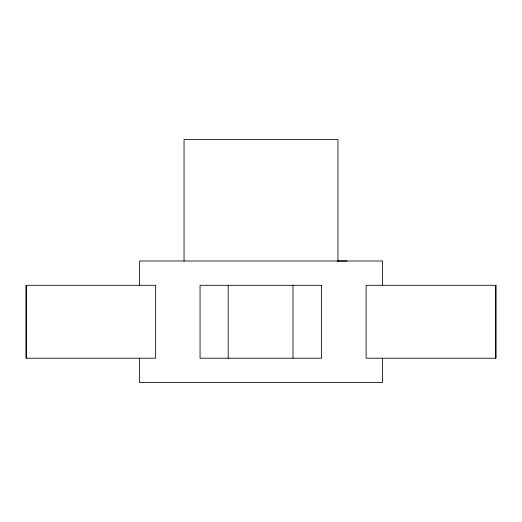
<?xml version="1.0" encoding="UTF-8"?>
<svg xmlns="http://www.w3.org/2000/svg" width="522" height="522" viewBox="0 0 522 522"><rect width="100%" height="100%" fill="white"/><g stroke="black" fill="none" stroke-linecap="round" stroke-linejoin="round"><path stroke-width="0.78" d="M337.342 261.02L347.071 261M495.789 285.299L495.789 358.209M382.509 285.299L382.509 261L139.491 261L139.491 285.299M382.509 358.209L382.509 382.509L139.491 382.509L139.491 358.209M337.956 261L337.956 139.491L184.044 139.491L184.044 261M292.992 285.299L292.992 358.209M228.186 285.299L228.186 358.209M26.211 285.299L26.211 358.209M155.66 285.299L26.1 285.299L26.1 358.209L155.66 358.209L155.66 285.299M321.572 285.299L200.063 285.299L200.063 358.209L321.572 358.209L321.572 285.299M495.9 285.299L366.124 285.299L366.124 358.209L495.9 358.209L495.9 285.299"/></g></svg>
